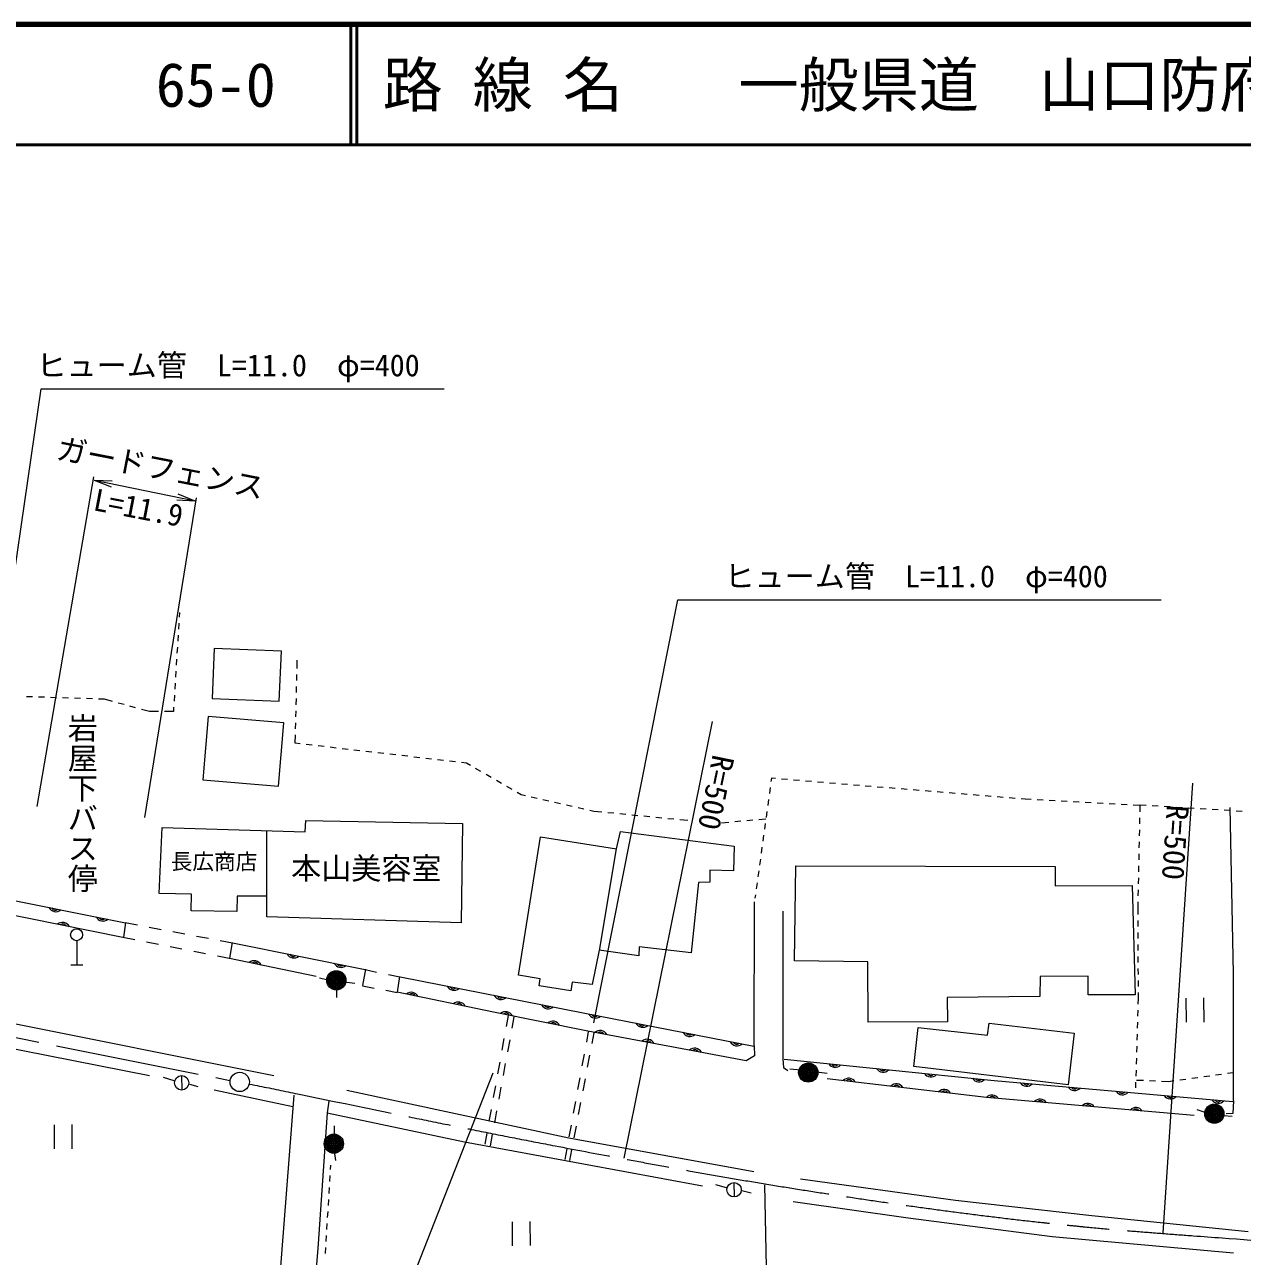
# Model space of a CAD drawing. Units: millimetres, scale not verified. Extents: x 40000 to 680000, y 20000 to 380000.
# Drawn here: x 150615 to 251870, y 277580 to 380000 of the extents above; entities that cross this region are included whole.
import ezdxf
from ezdxf.enums import TextEntityAlignment as Align

# ---------------------------------------------------------------- set-up
doc = ezdxf.new("R2010")
doc.units = ezdxf.units.MM
doc.header["$LTSCALE"] = 1000
doc.linetypes.add('CHAIN', pattern=[18.5, 12, -1.5, 3.5, -1.5])
for name, color, linetype, lineweight in [('M-BGD', 7, 'Continuous', 13), ('M-BMK', 2, 'CHAIN', 13), ('M-BMK-SRVR', 3, 'Continuous', 13), ('M-STR-HTXT', 7, 'Continuous', 13), ('M-TTL', 2, 'Continuous', 140), ('M-TTL-LINE', 7, 'Continuous', 50)]:
    doc.layers.add(name, color=color, linetype=linetype, lineweight=lineweight)
doc.layers.add('M-TTL-TXT', color=7, linetype='Continuous')
doc.styles.add('@ＭＳ ゴシック', font='')
doc.styles.add('ＭＳ ゴシック', font='')
doc.styles.get('@ＭＳ ゴシック').set_extended_font_data('@MS Gothic')
doc.styles.get('ＭＳ ゴシック').set_extended_font_data('MS Gothic')

# ---------------------------------------------------------------- blocks, each defined once
blk = doc.blocks.new('有線柱')
at = {"color": 7, "linetype": 'Continuous', "lineweight": 13}
blk.add_line((0, 0.5), (0, -0.5), dxfattribs=at)
blk.add_circle((0, 0), 0.5, dxfattribs=at)
blk = doc.blocks.new('偏心点・方位点')
at = {"color": 7, "linetype": 'Continuous', "lineweight": 13}
for radius in [1, 0.9, 0.8, 0.7, 0.6, 0.5, 0.4, 0.3, 0.2, 0.1, 0.05]:
    blk.add_circle((0, 0), radius, dxfattribs=at)
blk = doc.blocks.new('田')
at = {"color": 7, "linetype": 'Continuous', "lineweight": 13}
for p, q in [((-0.75, 1), (-0.75, -1)), ((0.75, -1), (0.75, 1))]:
    blk.add_line(p, q, dxfattribs=at)

msp = doc.modelspace()

# ---------------------------------------------------------------- linework, layer by layer
at = {"layer": 'M-BGD'}
for p, q in [((163493, 331108), (163470, 330737)), ((163439, 330238), (163408, 329739)), ((163377, 329240), (163346, 328741)), ((163315, 328242), (163283, 327743)), ((166372, 328137), (166199, 323975)), ((171964, 327906), (166372, 328137)), ((171792, 323743), (171964, 327906)), ((163252, 327244), (163221, 326745)), ((173270, 326453), (173287, 327165)), ((163190, 326245), (163159, 325746)), ((173246, 325454), (173258, 325953)), ((163128, 325247), (163097, 324748)), ((173222, 324454), (173234, 324954)), ((151259, 324101), (150759, 324117)), ((152258, 324068), (151758, 324085)), ((153258, 324036), (152758, 324052)), ((154257, 324003), (153757, 324019)), ((155256, 323970), (154757, 323987)), ((156256, 323938), (155756, 323954)), ((157243, 323906), (156756, 323921)), ((157917, 323722), (157243, 323906)), ((163066, 324249), (163035, 323750)), ((166199, 323975), (171792, 323743)), ((173198, 323454), (173210, 323954)), ((158882, 323459), (158399, 323590)), ((159846, 323195), (159364, 323327)), ((161003, 322880), (160329, 323064)), ((161742, 322880), (161003, 322880)), ((162980, 322880), (162242, 322880)), ((163004, 323251), (162980, 322880)), ((173174, 322454), (173186, 322954)), ((165883, 322473), (165445, 317210)), ((172157, 321950), (165883, 322473)), ((171718, 316687), (172157, 321950)), ((173151, 321455), (173163, 321955)), ((173122, 320243), (173139, 320955)), ((173531, 320196), (173122, 320243)), ((174524, 320081), (174027, 320138)), ((175517, 319966), (175021, 320023)), ((176511, 319851), (176014, 319908)), ((177504, 319736), (177007, 319793)), ((178497, 319621), (178001, 319678)), ((179491, 319506), (178994, 319563)), ((180484, 319390), (179987, 319448)), ((181477, 319275), (180981, 319333)), ((182471, 319160), (181974, 319218)), ((183464, 319045), (182968, 319103)), ((184458, 318930), (183961, 318988)), ((185451, 318815), (184954, 318873)), ((186444, 318700), (185948, 318758)), ((187350, 318595), (186941, 318643)), ((187682, 318403), (187350, 318595)), ((188547, 317903), (188115, 318153)), ((189413, 317402), (188980, 317652)), ((165445, 317210), (171718, 316687)), ((190279, 316901), (189846, 317152)), ((191144, 316401), (190712, 316651)), ((212606, 316559), (212538, 316063)), ((212713, 317334), (212674, 317054)), ((213045, 317306), (212713, 317334)), ((214041, 317224), (213543, 317265)), ((215038, 317142), (214540, 317183)), ((216035, 317060), (215536, 317101)), ((217031, 316978), (216533, 317019)), ((218028, 316895), (217530, 316937)), ((219025, 316813), (218526, 316854)), ((220021, 316731), (219523, 316772)), ((221018, 316649), (220519, 316690)), ((222014, 316567), (221516, 316608)), ((223011, 316485), (222513, 316526)), ((191909, 315958), (191577, 316150)), ((192249, 315881), (191909, 315958)), ((193224, 315660), (192737, 315770)), ((194199, 315438), (193712, 315549)), ((212470, 315568), (212402, 315072)), ((224008, 316402), (223509, 316443)), ((225004, 316320), (224506, 316361)), ((226001, 316238), (225503, 316279)), ((226997, 316156), (226499, 316197)), ((227994, 316074), (227496, 316115)), ((228991, 315991), (228492, 316033)), ((229987, 315909), (229489, 315950)), ((230984, 315827), (230486, 315868)), ((231981, 315745), (231482, 315786)), ((232977, 315663), (232479, 315704)), ((233807, 315594), (233475, 315622)), ((234316, 315566), (233807, 315594)), ((235314, 315509), (234815, 315538)), ((236313, 315453), (235814, 315481)), ((195174, 315216), (194687, 315327)), ((196149, 314995), (195662, 315106)), ((197125, 314773), (196637, 314884)), ((197952, 314585), (197612, 314662)), ((198618, 314519), (197952, 314585)), ((199613, 314420), (199116, 314469)), ((212334, 314577), (212266, 314082)), ((237311, 315397), (236812, 315425)), ((238310, 315341), (237811, 315369)), ((239308, 315285), (238809, 315313)), ((240307, 315229), (239807, 315257)), ((241305, 315173), (240806, 315201)), ((242303, 315116), (241804, 315145)), ((243311, 315060), (242803, 315088)), ((243349, 315103), (243337, 314549)), ((243857, 315071), (243349, 315103)), ((244855, 315010), (244356, 315040)), ((245853, 314948), (245354, 314979)), ((246851, 314887), (246352, 314917)), ((247849, 314825), (247350, 314856)), ((248847, 314764), (248348, 314794)), ((249846, 314702), (249346, 314733)), ((250844, 314641), (250345, 314671)), ((251142, 301113), (250867, 314901)), ((251842, 314579), (251343, 314610)), ((173936, 312877), (173985, 313821)), ((173985, 313821), (187030, 313569)), ((187030, 313569), (186908, 305316)), ((200608, 314321), (200111, 314371)), ((201603, 314222), (201106, 314272)), ((202599, 314123), (202101, 314173)), ((203594, 314024), (203096, 314074)), ((204589, 313926), (204091, 313975)), ((205753, 313810), (205086, 313876)), ((208560, 313639), (209161, 313693)), ((209659, 313738), (210157, 313783)), ((210655, 313829), (211153, 313874)), ((211651, 313919), (212251, 313973)), ((212198, 313586), (212130, 313091)), ((243326, 314049), (243316, 313549)), ((161793, 307750), (162054, 313235)), ((162054, 313235), (173936, 312877)), ((170746, 305805), (170746, 312973)), ((191680, 300965), (193503, 312461)), ((193503, 312461), (199826, 311460)), ((199826, 311460), (200168, 312900)), ((200168, 312900), (209605, 311679)), ((212062, 312596), (211994, 312100)), ((243305, 313049), (243294, 312549)), ((198413, 303020), (199830, 311457)), ((209605, 311679), (209568, 309629)), ((211926, 311605), (211858, 311110)), ((243284, 312049), (243273, 311549)), ((211790, 310614), (211722, 310119)), ((243262, 311049), (243252, 310549)), ((207590, 309702), (207583, 308686)), ((209568, 309629), (207590, 309702)), ((211654, 309624), (211586, 309128)), ((214626, 302164), (214740, 310064)), ((214740, 310064), (236306, 310007)), ((236306, 310007), (236295, 308401)), ((243241, 310050), (243231, 309550)), ((140385, 309046), (159000, 305323)), ((206649, 308671), (206047, 302811)), ((207583, 308686), (206649, 308671)), ((211518, 308633), (211450, 308138)), ((236295, 308401), (242710, 308431)), ((242710, 308431), (242956, 299335)), ((243220, 309050), (243209, 308550)), ((158782, 304097), (140083, 307859)), ((164495, 307685), (161834, 307758)), ((164471, 306317), (164495, 307685)), ((168280, 307538), (168255, 306244)), ((170746, 307538), (168280, 307538)), ((211382, 307642), (211344, 307362)), ((243199, 308050), (243188, 307550)), ((168255, 306244), (164471, 306317)), ((211280, 295093), (211305, 307063)), ((213667, 306294), (213653, 294015)), ((243177, 307050), (243166, 306496)), ((243166, 306496), (243168, 306011)), ((158994, 305338), (158823, 304093)), ((158987, 305328), (159998, 305139)), ((186908, 305316), (170746, 305805)), ((243170, 305511), (243173, 305011)), ((160981, 304955), (161964, 304771)), ((162947, 304587), (163930, 304403)), ((164913, 304219), (165896, 304035)), ((243175, 304511), (243178, 304011)), ((154942, 303825), (154964, 301825)), ((159771, 303899), (158794, 304092)), ((161733, 303510), (160752, 303704)), ((163695, 303121), (162714, 303316)), ((166878, 303851), (167889, 303661)), ((167867, 303680), (167639, 302367)), ((167891, 303655), (178932, 301443)), ((201700, 303325), (201685, 302572)), ((206047, 302811), (201700, 303325)), ((243180, 303511), (243183, 303011)), ((165657, 302733), (164676, 302927)), ((167615, 302345), (166638, 302538)), ((174860, 300864), (167645, 302343)), ((198397, 303046), (197811, 300181)), ((201685, 302572), (198397, 303046)), ((220716, 302066), (214628, 302161)), ((243185, 302511), (243188, 302011)), ((154464, 301819), (155464, 301831)), ((178959, 301463), (178715, 300096)), ((178938, 301426), (179886, 301225)), ((220759, 297048), (220716, 302066)), ((243190, 301511), (243192, 301011)), ((132628, 300359), (171339, 292631)), ((175837, 300550), (175135, 300721)), ((177189, 300413), (178080, 300310)), ((180865, 301018), (181813, 300818)), ((181620, 299559), (181816, 300853)), ((181835, 300820), (197202, 297811)), ((193492, 300648), (191669, 300963)), ((193395, 300084), (193492, 300648)), ((196129, 300387), (196032, 299671)), ((197811, 300181), (196129, 300387)), ((235043, 300843), (235029, 299189)), ((239042, 300891), (235043, 300843)), ((239042, 299328), (239042, 300891)), ((243195, 300511), (243197, 300011)), ((251134, 290531), (251142, 301113)), ((176556, 299813), (176539, 299112)), ((178721, 300080), (179668, 299894)), ((180649, 299702), (181596, 299516)), ((189596, 297887), (181585, 299539)), ((196032, 299671), (193395, 300084)), ((235029, 299189), (227337, 299103)), ((227337, 299103), (227342, 297078)), ((242956, 299335), (239042, 299328)), ((243200, 299511), (243202, 299025)), ((160992, 292595), (130113, 298682)), ((243174, 298057), (243159, 297557)), ((243202, 299025), (243188, 298557)), ((197433, 296312), (189596, 297887)), ((190817, 297606), (190650, 296687)), ((191157, 296564), (191329, 297496)), ((197202, 297811), (211237, 295060)), ((227342, 297078), (220759, 297048)), ((243144, 297057), (243129, 296557)), ((197484, 296269), (197322, 295384)), ((210606, 293848), (197433, 296312)), ((197803, 295281), (197972, 296171)), ((224555, 293356), (224917, 296619)), ((224917, 296619), (230688, 295973)), ((230688, 295973), (230815, 296985)), ((230815, 296985), (237881, 296147)), ((237881, 296147), (237375, 291848)), ((243114, 296058), (243100, 295558)), ((190471, 295703), (190293, 294719)), ((190794, 294597), (190975, 295580)), ((211268, 295073), (211317, 294259)), ((243085, 295058), (243070, 294558)), ((197141, 294401), (196960, 293417)), ((197428, 293316), (197615, 294299)), ((211317, 294259), (210617, 293852)), ((213653, 294015), (213707, 293277)), ((213758, 293970), (231239, 292212)), ((243055, 294059), (243041, 293559)), ((190114, 293735), (189936, 292751)), ((190430, 292630), (190612, 293614)), ((213707, 293277), (214087, 293027)), ((214254, 293172), (215153, 293095)), ((237375, 291848), (224563, 293359)), ((243026, 293059), (243011, 292559)), ((163059, 292186), (162169, 292445)), ((164314, 291905), (165029, 291707)), ((196779, 292434), (196598, 291450)), ((197053, 291352), (197240, 292334)), ((216462, 292915), (217335, 292813)), ((230600, 290792), (217343, 292355)), ((231239, 292212), (251076, 290455)), ((242996, 292059), (242982, 291591)), ((243058, 292242), (243655, 292218)), ((244154, 292198), (244654, 292178)), ((245153, 292157), (245749, 292133)), ((245749, 292133), (246179, 292192)), ((246674, 292260), (247170, 292328)), ((247665, 292395), (248160, 292463)), ((248656, 292531), (249151, 292599)), ((249646, 292666), (250142, 292734)), ((250637, 292802), (251067, 292860)), ((172927, 290001), (166363, 291390)), ((170616, 259934), (173024, 290977)), ((195854, 287421), (177396, 291376)), ((189757, 291767), (189578, 290784)), ((190067, 290664), (190248, 291647)), ((175921, 290493), (175774, 289516)), ((196417, 290467), (196236, 289483)), ((196678, 289387), (196866, 290370)), ((247862, 289284), (230600, 290792)), ((251137, 290510), (251072, 289468)), ((175763, 289505), (174983, 278245)), ((175774, 289516), (187178, 287116)), ((189400, 289800), (189221, 288816)), ((189703, 288697), (189885, 289680)), ((248788, 289537), (248103, 289777)), ((250277, 289297), (251030, 289229)), ((251072, 289468), (250518, 289436)), ((176360, 288423), (176343, 287670)), ((189043, 287832), (188876, 286913)), ((196055, 288500), (195875, 287516)), ((196303, 287423), (196491, 288405)), ((187178, 287116), (206979, 283441)), ((189349, 286781), (189522, 287714)), ((211241, 284613), (195854, 287421)), ((176360, 286301), (176463, 285548)), ((195694, 286533), (195531, 285648)), ((195946, 285551), (196116, 286441)), ((176058, 284817), (176081, 285175)), ((175996, 283819), (176027, 284318)), ((215115, 284019), (228006, 282262)), ((175934, 282821), (175965, 283320)), ((208983, 283278), (208086, 283537)), ((210246, 283050), (211037, 282868)), ((212142, 283542), (212807, 249413)), ((175871, 281822), (175903, 282322)), ((224069, 280751), (214511, 282106)), ((228006, 282262), (239359, 280980)), ((175809, 280824), (175840, 281323)), ((236045, 279213), (224069, 280751)), ((239359, 280980), (252360, 279661)), ((175747, 279826), (175778, 280325)), ((175685, 278828), (175716, 279327)), ((251138, 277839), (236045, 279213)), ((174983, 278245), (173497, 259494)), ((175622, 277830), (175654, 278329))]:
    msp.add_line(p, q, dxfattribs=at)
msp.add_circle((154936, 304325), 500, dxfattribs=at)
for centre, radius, start, end in [((153198, 306866), 625, 205.55685, 311.81705), ((153161, 306682), 312, 205.55685, 311.81705), ((153770, 304723), 625, 25.49297, 131.75317), ((153807, 304906), 312, 25.49297, 131.75317), ((157120, 306081), 625, 205.55685, 311.81705), ((157084, 305897), 312, 205.55685, 311.81705), ((169708, 301537), 625, 25.28679, 131.547), ((172995, 303015), 625, 205.54075, 311.80096), ((172958, 302831), 312, 205.54075, 311.80096), ((169745, 301721), 312, 25.28679, 131.547), ((176917, 302229), 625, 205.54075, 311.80096), ((176880, 302046), 312, 205.54075, 311.80096), ((182770, 298912), 625, 25.2171, 131.47731), ((182808, 299096), 312, 25.2171, 131.47731), ((186304, 300327), 625, 205.79355, 312.05376), ((186268, 300143), 312, 205.79355, 312.05376), ((190229, 299558), 625, 205.79355, 312.05376), ((190193, 299374), 312, 205.79355, 312.05376), ((186688, 298104), 625, 25.2171, 131.47731), ((186726, 298288), 312, 25.2171, 131.47731), ((194155, 298790), 625, 205.79355, 312.05376), ((194119, 298606), 312, 205.79355, 312.05376), ((190608, 297301), 625, 25.50849, 131.76869), ((190645, 297485), 312, 25.50849, 131.76869), ((194530, 296513), 625, 25.50849, 131.76869), ((198080, 298021), 625, 205.78057, 312.04077), ((198044, 297837), 312, 205.78057, 312.04077), ((194567, 296697), 312, 25.50849, 131.76869), ((198459, 295739), 625, 26.27304, 132.53325), ((198494, 295923), 312, 26.27304, 132.53325), ((202006, 297252), 625, 205.78057, 312.04077), ((201969, 297068), 312, 205.78057, 312.04077), ((205931, 296483), 625, 205.78057, 312.04077), ((205895, 296299), 312, 205.78057, 312.04077), ((202391, 295003), 625, 26.27304, 132.53325), ((202426, 295188), 312, 26.27304, 132.53325), ((209856, 295713), 625, 205.78057, 312.04077), ((209820, 295529), 312, 205.78057, 312.04077), ((206323, 294268), 625, 26.27304, 132.53325), ((206357, 294452), 312, 26.27304, 132.53325), ((218016, 293919), 625, 211.12761, 317.38782), ((217997, 293732), 312, 211.12761, 317.38782), ((221996, 293519), 625, 211.12761, 317.38782), ((221977, 293332), 312, 211.12761, 317.38782), ((219124, 291767), 625, 30.14782, 136.40802), ((219146, 291953), 312, 30.14782, 136.40802), ((223097, 291299), 625, 30.14782, 136.40802), ((225976, 293119), 625, 211.12761, 317.38782), ((225957, 292932), 312, 211.12761, 317.38782), ((229956, 292718), 625, 211.12761, 317.38782), ((229937, 292532), 312, 211.12761, 317.38782), ((233934, 292350), 625, 211.80584, 318.06604), ((233918, 292163), 312, 211.80584, 318.06604), ((223119, 291485), 312, 30.14782, 136.40802), ((227069, 290831), 625, 30.14782, 136.40802), ((227091, 291017), 312, 30.14782, 136.40802), ((231054, 290367), 630, 32.4907, 137.48806), ((231071, 290563), 312, 31.8783, 138.13851), ((237919, 291997), 625, 211.80584, 318.06604), ((237902, 291810), 312, 211.80584, 318.06604), ((241903, 291644), 625, 211.80584, 318.06604), ((241886, 291457), 312, 211.80584, 318.06604), ((245887, 291291), 625, 211.80584, 318.06604), ((245871, 291104), 312, 211.80584, 318.06604), ((235039, 290028), 625, 31.8783, 138.13851), ((235056, 290215), 312, 31.8783, 138.13851), ((239024, 289680), 625, 31.8783, 138.13851), ((239041, 289867), 312, 31.8783, 138.13851), ((243009, 289332), 625, 31.8783, 138.13851), ((249872, 290938), 625, 211.80584, 318.06604), ((249855, 290751), 312, 211.80584, 318.06604), ((243025, 289519), 312, 31.8783, 138.13851)]:
    msp.add_arc(centre, radius, start, end, dxfattribs=at)
at = {"layer": 'M-BMK'}
msp.add_line((98844, 305988), (167672, 292216), dxfattribs=at)
msp.add_open_spline([(169349, 291904), (177806, 290193), (186243, 288385), (194719, 286772), (201480, 285485), (208246, 284215), (215045, 283146), (221745, 282093), (228464, 281138), (235206, 280399), (241580, 279701), (247983, 279284), (254377, 278806), (258516, 278498), (262660, 278258), (266801, 277984)], degree=3, knots=[0, 0, 0, 0, 1, 1, 1, 2, 2, 2, 3, 3, 3, 4, 4, 4, 5, 5, 5, 5], dxfattribs=at)
at = {"layer": 'M-BMK-SRVR'}
for p, q in [((200459, 285748), (207816, 322063)), ((245293, 279551), (247746, 316921))]:
    msp.add_line(p, q, dxfattribs=at)
msp.add_circle((168501, 292085), 800, dxfattribs=at)
at = {"layer": 'M-STR-HTXT'}
for p, q in [((145983, 308466), (151998, 349708)), ((151998, 349708), (185495, 349708)), ((151648, 314976), (156361, 342405)), ((156387, 342134), (157905, 342054)), ((156387, 342134), (157797, 341566)), ((156422, 342124), (164794, 340393)), ((160616, 314059), (164894, 340659)), ((164781, 340385), (163262, 340459)), ((164781, 340385), (163368, 340947)), ((197936, 297008), (204940, 332179)), ((204940, 332179), (245111, 332179)), ((189546, 292827), (168293, 238689))]:
    msp.add_line(p, q, dxfattribs=at)
at = {"layer": 'M-TTL'}
msp.add_line((680000, 380000), (40000, 380000), dxfattribs=at)
at = {"layer": 'M-TTL-LINE'}
for p, q in [((177750, 380000), (177750, 370000)), ((178250, 380000), (178250, 370000)), ((40000, 370000), (680000, 370000))]:
    msp.add_line(p, q, dxfattribs=at)

# ---------------------------------------------------------------- block references
at = {"layer": 'M-BGD', "rotation": 0.65231}
for name, p, xscale, yscale in [('偏心点・方位点', (176536, 300536), 800, 800), ('田', (247926, 298056), 1000, 1000), ('偏心点・方位点', (215775, 292863), 800, 800), ('有線柱', (163671, 292009), 1200, 1200), ('偏心点・方位点', (249538, 289441), 800, 800), ('田', (153819, 287527), 1000, 1000), ('偏心点・方位点', (176324, 286951), 800, 800), ('有線柱', (209602, 283117), 1200, 1200), ('田', (191903, 279468), 1000, 1000)]:
    msp.add_blockref(name, p, dxfattribs=dict(at, xscale=xscale, yscale=yscale))

# ---------------------------------------------------------------- texts
at = {"layer": 'M-BGD', "style": '@ＭＳ ゴシック'}
msp.add_text('岩屋下バス停', height=1833, rotation=270, dxfattribs=at).set_placement((153950, 322776), align=Align.BOTTOM_LEFT)
at = {"layer": 'M-BGD', "style": 'ＭＳ ゴシック'}
for s, height, p in [('長広商店', 1320, (162760, 309354)), ('本山美容室', 1833, (172774, 308377))]:
    msp.add_text(s, height=height, dxfattribs=at).set_placement(p, align=Align.BOTTOM_LEFT)
at = {"layer": 'M-BMK-SRVR', "style": 'ＭＳ ゴシック'}
for rotation, p in [(258.476, (207303, 319491)), (266.168, (245051, 315206))]:
    msp.add_text('R=500', height=1833, rotation=rotation, dxfattribs=at).set_placement(p, align=Align.BOTTOM_LEFT)
at = {"layer": 'M-STR-HTXT', "style": 'ＭＳ ゴシック'}
for p in [(151601, 350205), (208814, 332667)]:
    msp.add_text('ヒューム管\u3000L=11.0\u3000φ=400', height=1833, dxfattribs=at).set_placement(p, align=Align.BOTTOM_LEFT)
for s, rotation, p in [('ガードフェンス', 348.93, (153055, 343382)), ('L=11.9', 349.17, (156131, 339097))]:
    msp.add_text(s, height=1833, rotation=rotation, dxfattribs=at).set_placement(p, align=Align.BOTTOM_LEFT)
at = {"layer": 'M-TTL-TXT', "style": 'ＭＳ ゴシック'}
for s, p in [('路 線 名', (180380, 375000)), ('一般県道\u3000山口防府小郡自転車道線', (209969, 375000)), ('65-0', (161521, 375000))]:
    msp.add_text(s, height=3666, dxfattribs=at).set_placement(p, align=Align.MIDDLE_LEFT)

doc.saveas('drawing.dxf')
